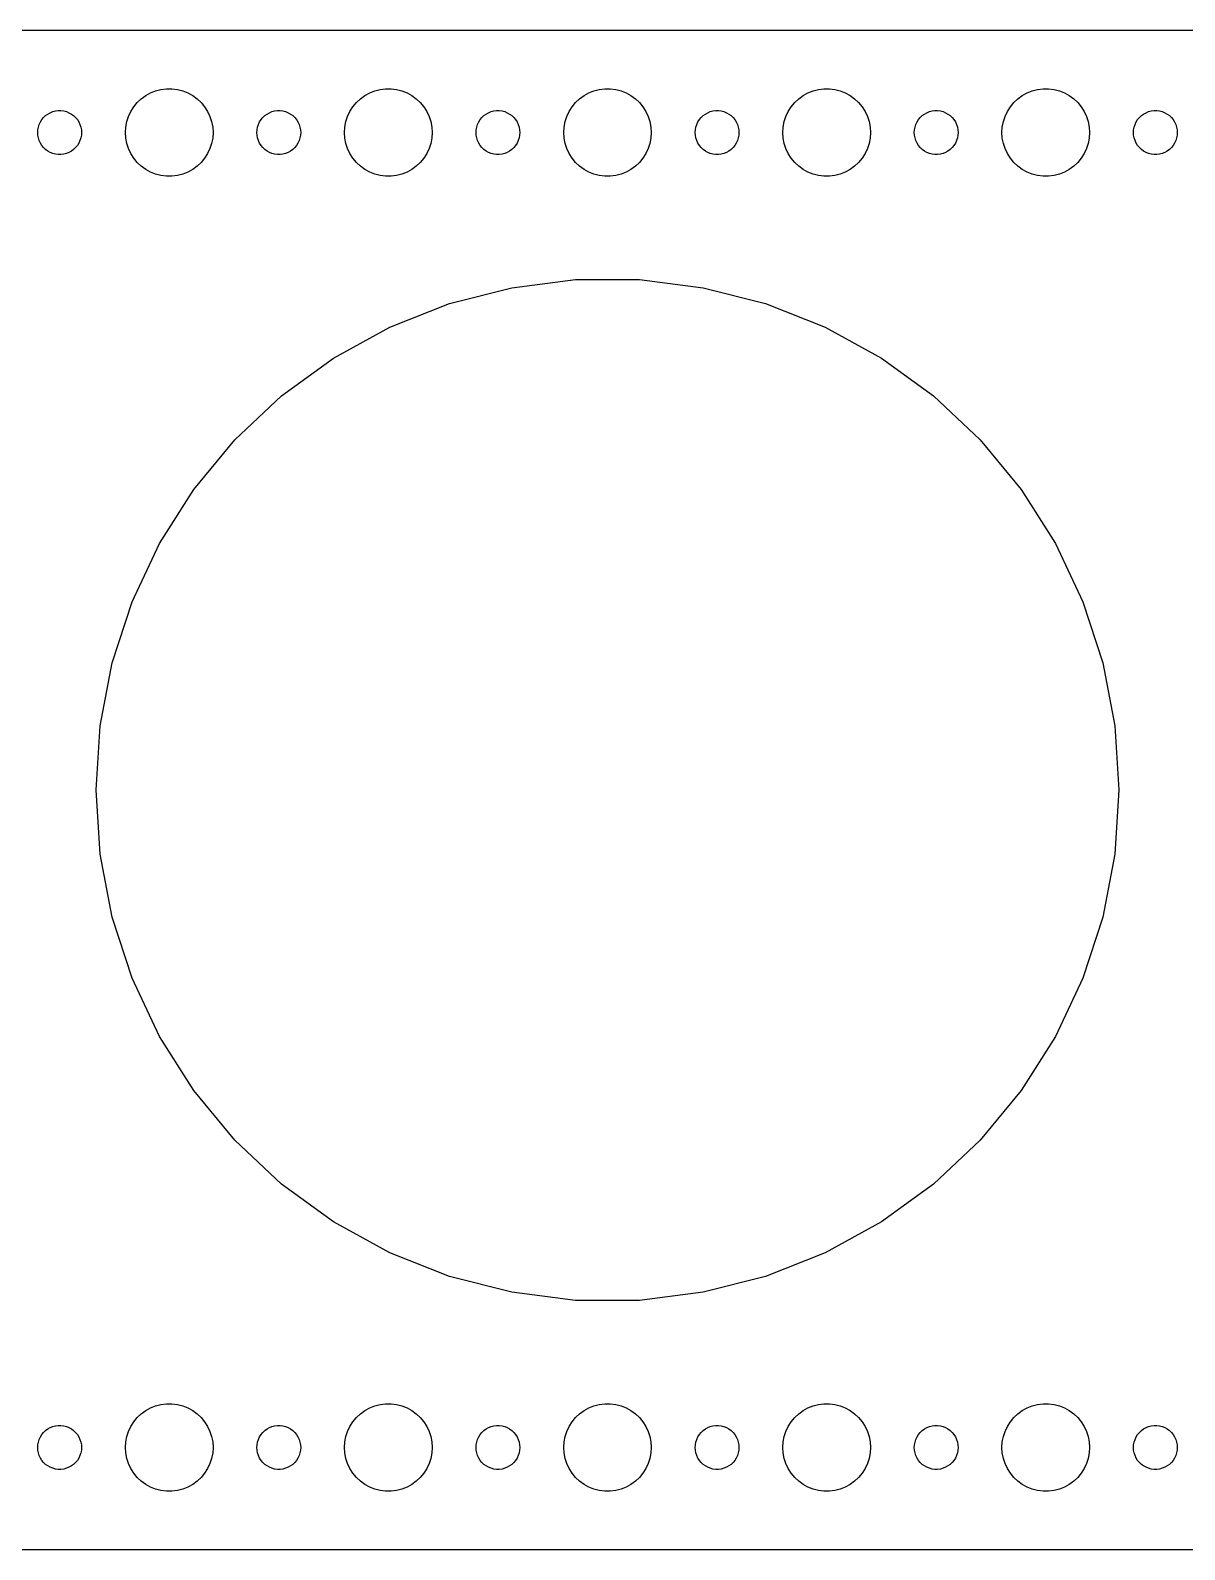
# Model space of a CAD drawing. Header units: metres. Extents: x -164 to 164, y 62 to 166.
# Drawn here: x -2 to 77, y 62 to 166 of the extents above; entities that cross this region are included whole.
import ezdxf

# ---------------------------------------------------------------- set-up
doc = ezdxf.new("R2010")
doc.units = ezdxf.units.M

msp = doc.modelspace()

# ---------------------------------------------------------------- linework, layer by layer
for p, q in [((159.814, 165.99), (-159.814, 165.99)), ((5.31308, 161.054), (5.58772, 161.312)), ((5.58772, 161.312), (5.89252, 161.533)), ((5.89252, 161.533), (6.22266, 161.714)), ((6.22266, 161.714), (6.57294, 161.853)), ((6.57294, 161.853), (6.93785, 161.947)), ((6.93785, 161.947), (7.31161, 161.994)), ((7.31161, 161.994), (7.68837, 161.994)), ((7.68837, 161.994), (8.06213, 161.947)), ((8.06213, 161.947), (8.42705, 161.853)), ((8.42705, 161.853), (8.77733, 161.714)), ((8.77733, 161.714), (9.10747, 161.533)), ((9.10747, 161.533), (9.41226, 161.312)), ((9.41226, 161.312), (9.6869, 161.054)), ((20.3131, 161.054), (20.5877, 161.312)), ((20.5877, 161.312), (20.8925, 161.533)), ((20.8925, 161.533), (21.2227, 161.714)), ((21.2227, 161.714), (21.5729, 161.853)), ((21.5729, 161.853), (21.9379, 161.947)), ((21.9379, 161.947), (22.3116, 161.994)), ((22.3116, 161.994), (22.6884, 161.994)), ((22.6884, 161.994), (23.0621, 161.947)), ((23.0621, 161.947), (23.427, 161.853)), ((23.427, 161.853), (23.7773, 161.714)), ((23.7773, 161.714), (24.1075, 161.533)), ((24.1075, 161.533), (24.4123, 161.312)), ((24.4123, 161.312), (24.6869, 161.054)), ((35.3131, 161.054), (35.5877, 161.312)), ((35.5877, 161.312), (35.8925, 161.533)), ((35.8925, 161.533), (36.2227, 161.714)), ((36.2227, 161.714), (36.5729, 161.853)), ((36.5729, 161.853), (36.9379, 161.947)), ((36.9379, 161.947), (37.3116, 161.994)), ((37.3116, 161.994), (37.6884, 161.994)), ((37.6884, 161.994), (38.0621, 161.947)), ((38.0621, 161.947), (38.427, 161.853)), ((38.427, 161.853), (38.7773, 161.714)), ((38.7773, 161.714), (39.1075, 161.533)), ((39.1075, 161.533), (39.4123, 161.312)), ((39.4123, 161.312), (39.6869, 161.054)), ((50.3131, 161.054), (50.5877, 161.312)), ((50.5877, 161.312), (50.8925, 161.533)), ((50.8925, 161.533), (51.2227, 161.714)), ((51.2227, 161.714), (51.5729, 161.853)), ((51.5729, 161.853), (51.9379, 161.947)), ((51.9379, 161.947), (52.3116, 161.994)), ((52.3116, 161.994), (52.6884, 161.994)), ((52.6884, 161.994), (53.0621, 161.947)), ((53.0621, 161.947), (53.427, 161.853)), ((53.427, 161.853), (53.7773, 161.714)), ((53.7773, 161.714), (54.1075, 161.533)), ((54.1075, 161.533), (54.4123, 161.312)), ((54.4123, 161.312), (54.6869, 161.054)), ((65.3131, 161.054), (65.5877, 161.312)), ((65.5877, 161.312), (65.8925, 161.533)), ((65.8925, 161.533), (66.2227, 161.714)), ((66.2227, 161.714), (66.573, 161.853)), ((66.573, 161.853), (66.9379, 161.947)), ((66.9379, 161.947), (67.3116, 161.994)), ((67.3116, 161.994), (67.6884, 161.994)), ((67.6884, 161.994), (68.0621, 161.947)), ((68.0621, 161.947), (68.427, 161.853)), ((68.427, 161.853), (68.7773, 161.714)), ((68.7773, 161.714), (69.1075, 161.533)), ((69.1075, 161.533), (69.4123, 161.312)), ((69.4123, 161.312), (69.6869, 161.054)), ((-1.09344, 160.027), (-0.95613, 160.156)), ((-0.95613, 160.156), (-0.80373, 160.266)), ((-0.80373, 160.266), (-0.63866, 160.357)), ((-0.63866, 160.357), (-0.46352, 160.427)), ((-0.46352, 160.427), (-0.28107, 160.473)), ((-0.28107, 160.473), (-0.09418, 160.497)), ((-0.09418, 160.497), (0.09418, 160.497)), ((0.09418, 160.497), (0.28107, 160.473)), ((0.28107, 160.473), (0.46352, 160.427)), ((0.46352, 160.427), (0.63866, 160.357)), ((0.63866, 160.357), (0.80373, 160.266)), ((0.80373, 160.266), (0.95613, 160.156)), ((0.95613, 160.156), (1.09344, 160.027)), ((4.71066, 160.104), (4.87108, 160.445)), ((4.87108, 160.445), (5.07294, 160.763)), ((5.07294, 160.763), (5.31308, 161.054)), ((9.6869, 161.054), (9.92705, 160.763)), ((9.92705, 160.763), (10.1289, 160.445)), ((10.1289, 160.445), (10.2893, 160.104)), ((13.9065, 160.027), (14.0439, 160.156)), ((14.0439, 160.156), (14.1963, 160.266)), ((14.1963, 160.266), (14.3613, 160.357)), ((14.3613, 160.357), (14.5365, 160.427)), ((14.5365, 160.427), (14.7189, 160.473)), ((14.7189, 160.473), (14.9058, 160.497)), ((14.9058, 160.497), (15.0942, 160.497)), ((15.0942, 160.497), (15.2811, 160.473)), ((15.2811, 160.473), (15.4635, 160.427)), ((15.4635, 160.427), (15.6387, 160.357)), ((15.6387, 160.357), (15.8037, 160.266)), ((15.8037, 160.266), (15.9561, 160.156)), ((15.9561, 160.156), (16.0934, 160.027)), ((19.7107, 160.104), (19.8711, 160.445)), ((19.8711, 160.445), (20.0729, 160.763)), ((20.0729, 160.763), (20.3131, 161.054)), ((24.6869, 161.054), (24.927, 160.763)), ((24.927, 160.763), (25.1289, 160.445)), ((25.1289, 160.445), (25.2893, 160.104)), ((28.9065, 160.027), (29.0439, 160.156)), ((29.0439, 160.156), (29.1963, 160.266)), ((29.1963, 160.266), (29.3613, 160.357)), ((29.3613, 160.357), (29.5365, 160.427)), ((29.5365, 160.427), (29.7189, 160.473)), ((29.7189, 160.473), (29.9058, 160.497)), ((29.9058, 160.497), (30.0942, 160.497)), ((30.0942, 160.497), (30.2811, 160.473)), ((30.2811, 160.473), (30.4635, 160.427)), ((30.4635, 160.427), (30.6387, 160.357)), ((30.6387, 160.357), (30.8037, 160.266)), ((30.8037, 160.266), (30.9561, 160.156)), ((30.9561, 160.156), (31.0934, 160.027)), ((34.7107, 160.104), (34.8711, 160.445)), ((34.8711, 160.445), (35.0729, 160.763)), ((35.0729, 160.763), (35.3131, 161.054)), ((39.6869, 161.054), (39.927, 160.763)), ((39.927, 160.763), (40.1289, 160.445)), ((40.1289, 160.445), (40.2893, 160.104)), ((43.9065, 160.027), (44.0439, 160.156)), ((44.0439, 160.156), (44.1963, 160.266)), ((44.1963, 160.266), (44.3613, 160.357)), ((44.3613, 160.357), (44.5365, 160.427)), ((44.5365, 160.427), (44.7189, 160.473)), ((44.7189, 160.473), (44.9058, 160.497)), ((44.9058, 160.497), (45.0942, 160.497)), ((45.0942, 160.497), (45.2811, 160.473)), ((45.2811, 160.473), (45.4635, 160.427)), ((45.4635, 160.427), (45.6387, 160.357)), ((45.6387, 160.357), (45.8037, 160.266)), ((45.8037, 160.266), (45.9561, 160.156)), ((45.9561, 160.156), (46.0934, 160.027)), ((49.7107, 160.104), (49.8711, 160.445)), ((49.8711, 160.445), (50.0729, 160.763)), ((50.0729, 160.763), (50.3131, 161.054)), ((54.6869, 161.054), (54.927, 160.763)), ((54.927, 160.763), (55.1289, 160.445)), ((55.1289, 160.445), (55.2893, 160.104)), ((58.9065, 160.027), (59.0439, 160.156)), ((59.0439, 160.156), (59.1963, 160.266)), ((59.1963, 160.266), (59.3613, 160.357)), ((59.3613, 160.357), (59.5365, 160.427)), ((59.5365, 160.427), (59.7189, 160.473)), ((59.7189, 160.473), (59.9058, 160.497)), ((59.9058, 160.497), (60.0942, 160.497)), ((60.0942, 160.497), (60.2811, 160.473)), ((60.2811, 160.473), (60.4635, 160.427)), ((60.4635, 160.427), (60.6387, 160.357)), ((60.6387, 160.357), (60.8037, 160.266)), ((60.8037, 160.266), (60.9561, 160.156)), ((60.9561, 160.156), (61.0934, 160.027)), ((64.7107, 160.104), (64.8711, 160.445)), ((64.8711, 160.445), (65.073, 160.763)), ((65.073, 160.763), (65.3131, 161.054)), ((69.6869, 161.054), (69.927, 160.763)), ((69.927, 160.763), (70.1289, 160.445)), ((70.1289, 160.445), (70.2893, 160.104)), ((73.9065, 160.027), (74.0439, 160.156)), ((74.0439, 160.156), (74.1963, 160.266)), ((74.1963, 160.266), (74.3613, 160.357)), ((74.3613, 160.357), (74.5365, 160.427)), ((74.5365, 160.427), (74.7189, 160.473)), ((74.7189, 160.473), (74.9058, 160.497)), ((74.9058, 160.497), (75.0942, 160.497)), ((75.0942, 160.497), (75.2811, 160.473)), ((75.2811, 160.473), (75.4635, 160.427)), ((75.4635, 160.427), (75.6387, 160.357)), ((75.6387, 160.357), (75.8037, 160.266)), ((75.8037, 160.266), (75.9561, 160.156)), ((75.9561, 160.156), (76.0934, 160.027)), ((-1.5, 159), (-1.48816, 159.188)), ((-1.48816, 159.188), (-1.45287, 159.373)), ((-1.45287, 159.373), (-1.39465, 159.552)), ((-1.39465, 159.552), (-1.31445, 159.723)), ((-1.31445, 159.723), (-1.21352, 159.882)), ((-1.21352, 159.882), (-1.09344, 160.027)), ((1.09344, 160.027), (1.21352, 159.882)), ((1.21352, 159.882), (1.31445, 159.723)), ((1.31445, 159.723), (1.39465, 159.552)), ((1.39465, 159.552), (1.45287, 159.373)), ((1.45287, 159.373), (1.48816, 159.188)), ((1.48816, 159.188), (1.5, 159)), ((4.5, 159), (4.52365, 159.376)), ((4.52365, 159.376), (4.59424, 159.746)), ((4.59424, 159.746), (4.71066, 160.104)), ((10.2893, 160.104), (10.4057, 159.746)), ((10.4057, 159.746), (10.4763, 159.376)), ((10.4763, 159.376), (10.5, 159)), ((13.5, 159), (13.5118, 159.188)), ((13.5118, 159.188), (13.5471, 159.373)), ((13.5471, 159.373), (13.6053, 159.552)), ((13.6053, 159.552), (13.6855, 159.723)), ((13.6855, 159.723), (13.7865, 159.882)), ((13.7865, 159.882), (13.9065, 160.027)), ((16.0934, 160.027), (16.2135, 159.882)), ((16.2135, 159.882), (16.3145, 159.723)), ((16.3145, 159.723), (16.3947, 159.552)), ((16.3947, 159.552), (16.4529, 159.373)), ((16.4529, 159.373), (16.4882, 159.188)), ((16.4882, 159.188), (16.5, 159)), ((19.5, 159), (19.5237, 159.376)), ((19.5237, 159.376), (19.5942, 159.746)), ((19.5942, 159.746), (19.7107, 160.104)), ((25.2893, 160.104), (25.4057, 159.746)), ((25.4057, 159.746), (25.4763, 159.376)), ((25.4763, 159.376), (25.5, 159)), ((28.5, 159), (28.5118, 159.188)), ((28.5118, 159.188), (28.5471, 159.373)), ((28.5471, 159.373), (28.6053, 159.552)), ((28.6053, 159.552), (28.6855, 159.723)), ((28.6855, 159.723), (28.7865, 159.882)), ((28.7865, 159.882), (28.9065, 160.027)), ((31.0934, 160.027), (31.2135, 159.882)), ((31.2135, 159.882), (31.3145, 159.723)), ((31.3145, 159.723), (31.3947, 159.552)), ((31.3947, 159.552), (31.4529, 159.373)), ((31.4529, 159.373), (31.4882, 159.188)), ((31.4882, 159.188), (31.5, 159)), ((34.5, 159), (34.5237, 159.376)), ((34.5237, 159.376), (34.5942, 159.746)), ((34.5942, 159.746), (34.7107, 160.104)), ((40.2893, 160.104), (40.4057, 159.746)), ((40.4057, 159.746), (40.4763, 159.376)), ((40.4763, 159.376), (40.5, 159)), ((43.5, 159), (43.5118, 159.188)), ((43.5118, 159.188), (43.5471, 159.373)), ((43.5471, 159.373), (43.6053, 159.552)), ((43.6053, 159.552), (43.6855, 159.723)), ((43.6855, 159.723), (43.7865, 159.882)), ((43.7865, 159.882), (43.9065, 160.027)), ((46.0934, 160.027), (46.2135, 159.882)), ((46.2135, 159.882), (46.3145, 159.723)), ((46.3145, 159.723), (46.3947, 159.552)), ((46.3947, 159.552), (46.4529, 159.373)), ((46.4529, 159.373), (46.4882, 159.188)), ((46.4882, 159.188), (46.5, 159)), ((49.5, 159), (49.5237, 159.376)), ((49.5237, 159.376), (49.5942, 159.746)), ((49.5942, 159.746), (49.7107, 160.104)), ((55.2893, 160.104), (55.4057, 159.746)), ((55.4057, 159.746), (55.4763, 159.376)), ((55.4763, 159.376), (55.5, 159)), ((58.5, 159), (58.5118, 159.188)), ((58.5118, 159.188), (58.5471, 159.373)), ((58.5471, 159.373), (58.6053, 159.552)), ((58.6053, 159.552), (58.6855, 159.723)), ((58.6855, 159.723), (58.7865, 159.882)), ((58.7865, 159.882), (58.9065, 160.027)), ((61.0934, 160.027), (61.2135, 159.882)), ((61.2135, 159.882), (61.3145, 159.723)), ((61.3145, 159.723), (61.3947, 159.552)), ((61.3947, 159.552), (61.4529, 159.373)), ((61.4529, 159.373), (61.4882, 159.188)), ((61.4882, 159.188), (61.5, 159)), ((64.5, 159), (64.5237, 159.376)), ((64.5237, 159.376), (64.5943, 159.746)), ((64.5943, 159.746), (64.7107, 160.104)), ((70.2893, 160.104), (70.4057, 159.746)), ((70.4057, 159.746), (70.4763, 159.376)), ((70.4763, 159.376), (70.5, 159)), ((73.5, 159), (73.5118, 159.188)), ((73.5118, 159.188), (73.5471, 159.373)), ((73.5471, 159.373), (73.6053, 159.552)), ((73.6053, 159.552), (73.6855, 159.723)), ((73.6855, 159.723), (73.7865, 159.882)), ((73.7865, 159.882), (73.9065, 160.027)), ((76.0934, 160.027), (76.2135, 159.882)), ((76.2135, 159.882), (76.3145, 159.723)), ((76.3145, 159.723), (76.3947, 159.552)), ((76.3947, 159.552), (76.4529, 159.373)), ((76.4529, 159.373), (76.4882, 159.188)), ((76.4882, 159.188), (76.5, 159)), ((-1.48816, 158.812), (-1.5, 159)), ((-1.45287, 158.627), (-1.48816, 158.812)), ((-1.39465, 158.448), (-1.45287, 158.627)), ((-1.31445, 158.277), (-1.39465, 158.448)), ((-1.21352, 158.118), (-1.31445, 158.277)), ((-1.09344, 157.973), (-1.21352, 158.118)), ((1.21352, 158.118), (1.09344, 157.973)), ((1.31445, 158.277), (1.21352, 158.118)), ((1.39465, 158.448), (1.31445, 158.277)), ((1.45287, 158.627), (1.39465, 158.448)), ((1.48816, 158.812), (1.45287, 158.627)), ((1.5, 159), (1.48816, 158.812)), ((4.52365, 158.624), (4.5, 159)), ((4.59424, 158.254), (4.52365, 158.624)), ((4.71066, 157.896), (4.59424, 158.254)), ((10.4057, 158.254), (10.2893, 157.896)), ((10.4763, 158.624), (10.4057, 158.254)), ((10.5, 159), (10.4763, 158.624)), ((13.5118, 158.812), (13.5, 159)), ((13.5471, 158.627), (13.5118, 158.812)), ((13.6053, 158.448), (13.5471, 158.627)), ((13.6855, 158.277), (13.6053, 158.448)), ((13.7865, 158.118), (13.6855, 158.277)), ((13.9065, 157.973), (13.7865, 158.118)), ((16.2135, 158.118), (16.0934, 157.973)), ((16.3145, 158.277), (16.2135, 158.118)), ((16.3947, 158.448), (16.3145, 158.277)), ((16.4529, 158.627), (16.3947, 158.448)), ((16.4882, 158.812), (16.4529, 158.627)), ((16.5, 159), (16.4882, 158.812)), ((19.5237, 158.624), (19.5, 159)), ((19.5942, 158.254), (19.5237, 158.624)), ((19.7107, 157.896), (19.5942, 158.254)), ((25.4057, 158.254), (25.2893, 157.896)), ((25.4763, 158.624), (25.4057, 158.254)), ((25.5, 159), (25.4763, 158.624)), ((28.5118, 158.812), (28.5, 159)), ((28.5471, 158.627), (28.5118, 158.812)), ((28.6053, 158.448), (28.5471, 158.627)), ((28.6855, 158.277), (28.6053, 158.448)), ((28.7865, 158.118), (28.6855, 158.277)), ((28.9065, 157.973), (28.7865, 158.118)), ((31.2135, 158.118), (31.0934, 157.973)), ((31.3145, 158.277), (31.2135, 158.118)), ((31.3947, 158.448), (31.3145, 158.277)), ((31.4529, 158.627), (31.3947, 158.448)), ((31.4882, 158.812), (31.4529, 158.627)), ((31.5, 159), (31.4882, 158.812)), ((34.5237, 158.624), (34.5, 159)), ((34.5942, 158.254), (34.5237, 158.624)), ((34.7107, 157.896), (34.5942, 158.254)), ((40.4057, 158.254), (40.2893, 157.896)), ((40.4763, 158.624), (40.4057, 158.254)), ((40.5, 159), (40.4763, 158.624)), ((43.5118, 158.812), (43.5, 159)), ((43.5471, 158.627), (43.5118, 158.812)), ((43.6053, 158.448), (43.5471, 158.627)), ((43.6855, 158.277), (43.6053, 158.448)), ((43.7865, 158.118), (43.6855, 158.277)), ((43.9065, 157.973), (43.7865, 158.118)), ((46.2135, 158.118), (46.0934, 157.973)), ((46.3145, 158.277), (46.2135, 158.118)), ((46.3947, 158.448), (46.3145, 158.277)), ((46.4529, 158.627), (46.3947, 158.448)), ((46.4882, 158.812), (46.4529, 158.627)), ((46.5, 159), (46.4882, 158.812)), ((49.5237, 158.624), (49.5, 159)), ((49.5942, 158.254), (49.5237, 158.624)), ((49.7107, 157.896), (49.5942, 158.254)), ((55.4057, 158.254), (55.2893, 157.896)), ((55.4763, 158.624), (55.4057, 158.254)), ((55.5, 159), (55.4763, 158.624)), ((58.5118, 158.812), (58.5, 159)), ((58.5471, 158.627), (58.5118, 158.812)), ((58.6053, 158.448), (58.5471, 158.627)), ((58.6855, 158.277), (58.6053, 158.448)), ((58.7865, 158.118), (58.6855, 158.277)), ((58.9065, 157.973), (58.7865, 158.118)), ((61.2135, 158.118), (61.0934, 157.973)), ((61.3145, 158.277), (61.2135, 158.118)), ((61.3947, 158.448), (61.3145, 158.277)), ((61.4529, 158.627), (61.3947, 158.448)), ((61.4882, 158.812), (61.4529, 158.627)), ((61.5, 159), (61.4882, 158.812)), ((64.5237, 158.624), (64.5, 159)), ((64.5943, 158.254), (64.5237, 158.624)), ((64.7107, 157.896), (64.5943, 158.254)), ((70.4057, 158.254), (70.2893, 157.896)), ((70.4763, 158.624), (70.4057, 158.254)), ((70.5, 159), (70.4763, 158.624)), ((73.5118, 158.812), (73.5, 159)), ((73.5471, 158.627), (73.5118, 158.812)), ((73.6053, 158.448), (73.5471, 158.627)), ((73.6855, 158.277), (73.6053, 158.448)), ((73.7865, 158.118), (73.6855, 158.277)), ((73.9065, 157.973), (73.7865, 158.118)), ((76.2135, 158.118), (76.0934, 157.973)), ((76.3145, 158.277), (76.2135, 158.118)), ((76.3947, 158.448), (76.3145, 158.277)), ((76.4529, 158.627), (76.3947, 158.448)), ((76.4882, 158.812), (76.4529, 158.627)), ((76.5, 159), (76.4882, 158.812)), ((-0.95613, 157.844), (-1.09344, 157.973)), ((-0.80373, 157.734), (-0.95613, 157.844)), ((-0.63866, 157.643), (-0.80373, 157.734)), ((-0.46352, 157.573), (-0.63866, 157.643)), ((-0.28107, 157.527), (-0.46352, 157.573)), ((-0.09418, 157.503), (-0.28107, 157.527)), ((0.09418, 157.503), (-0.09418, 157.503)), ((0.28107, 157.527), (0.09418, 157.503)), ((0.46352, 157.573), (0.28107, 157.527)), ((0.63866, 157.643), (0.46352, 157.573)), ((0.80373, 157.734), (0.63866, 157.643)), ((0.95613, 157.844), (0.80373, 157.734)), ((1.09344, 157.973), (0.95613, 157.844)), ((4.87108, 157.555), (4.71066, 157.896)), ((5.07294, 157.237), (4.87108, 157.555)), ((5.31308, 156.946), (5.07294, 157.237)), ((9.92705, 157.237), (9.6869, 156.946)), ((10.1289, 157.555), (9.92705, 157.237)), ((10.2893, 157.896), (10.1289, 157.555)), ((14.0439, 157.844), (13.9065, 157.973)), ((14.1963, 157.734), (14.0439, 157.844)), ((14.3613, 157.643), (14.1963, 157.734)), ((14.5365, 157.573), (14.3613, 157.643)), ((14.7189, 157.527), (14.5365, 157.573)), ((14.9058, 157.503), (14.7189, 157.527)), ((15.0942, 157.503), (14.9058, 157.503)), ((15.2811, 157.527), (15.0942, 157.503)), ((15.4635, 157.573), (15.2811, 157.527)), ((15.6387, 157.643), (15.4635, 157.573)), ((15.8037, 157.734), (15.6387, 157.643)), ((15.9561, 157.844), (15.8037, 157.734)), ((16.0934, 157.973), (15.9561, 157.844)), ((19.8711, 157.555), (19.7107, 157.896)), ((20.0729, 157.237), (19.8711, 157.555)), ((20.3131, 156.946), (20.0729, 157.237)), ((24.927, 157.237), (24.6869, 156.946)), ((25.1289, 157.555), (24.927, 157.237)), ((25.2893, 157.896), (25.1289, 157.555)), ((29.0439, 157.844), (28.9065, 157.973)), ((29.1963, 157.734), (29.0439, 157.844)), ((29.3613, 157.643), (29.1963, 157.734)), ((29.5365, 157.573), (29.3613, 157.643)), ((29.7189, 157.527), (29.5365, 157.573)), ((29.9058, 157.503), (29.7189, 157.527)), ((30.0942, 157.503), (29.9058, 157.503)), ((30.2811, 157.527), (30.0942, 157.503)), ((30.4635, 157.573), (30.2811, 157.527)), ((30.6387, 157.643), (30.4635, 157.573)), ((30.8037, 157.734), (30.6387, 157.643)), ((30.9561, 157.844), (30.8037, 157.734)), ((31.0934, 157.973), (30.9561, 157.844)), ((34.8711, 157.555), (34.7107, 157.896)), ((35.0729, 157.237), (34.8711, 157.555)), ((35.3131, 156.946), (35.0729, 157.237)), ((39.927, 157.237), (39.6869, 156.946)), ((40.1289, 157.555), (39.927, 157.237)), ((40.2893, 157.896), (40.1289, 157.555)), ((44.0439, 157.844), (43.9065, 157.973)), ((44.1963, 157.734), (44.0439, 157.844)), ((44.3613, 157.643), (44.1963, 157.734)), ((44.5365, 157.573), (44.3613, 157.643)), ((44.7189, 157.527), (44.5365, 157.573)), ((44.9058, 157.503), (44.7189, 157.527)), ((45.0942, 157.503), (44.9058, 157.503)), ((45.2811, 157.527), (45.0942, 157.503)), ((45.4635, 157.573), (45.2811, 157.527)), ((45.6387, 157.643), (45.4635, 157.573)), ((45.8037, 157.734), (45.6387, 157.643)), ((45.9561, 157.844), (45.8037, 157.734)), ((46.0934, 157.973), (45.9561, 157.844)), ((49.8711, 157.555), (49.7107, 157.896)), ((50.0729, 157.237), (49.8711, 157.555)), ((50.3131, 156.946), (50.0729, 157.237)), ((54.927, 157.237), (54.6869, 156.946)), ((55.1289, 157.555), (54.927, 157.237)), ((55.2893, 157.896), (55.1289, 157.555)), ((59.0439, 157.844), (58.9065, 157.973)), ((59.1963, 157.734), (59.0439, 157.844)), ((59.3613, 157.643), (59.1963, 157.734)), ((59.5365, 157.573), (59.3613, 157.643)), ((59.7189, 157.527), (59.5365, 157.573)), ((59.9058, 157.503), (59.7189, 157.527)), ((60.0942, 157.503), (59.9058, 157.503)), ((60.2811, 157.527), (60.0942, 157.503)), ((60.4635, 157.573), (60.2811, 157.527)), ((60.6387, 157.643), (60.4635, 157.573)), ((60.8037, 157.734), (60.6387, 157.643)), ((60.9561, 157.844), (60.8037, 157.734)), ((61.0934, 157.973), (60.9561, 157.844)), ((64.8711, 157.555), (64.7107, 157.896)), ((65.073, 157.237), (64.8711, 157.555)), ((65.3131, 156.946), (65.073, 157.237)), ((69.927, 157.237), (69.6869, 156.946)), ((70.1289, 157.555), (69.927, 157.237)), ((70.2893, 157.896), (70.1289, 157.555)), ((74.0439, 157.844), (73.9065, 157.973)), ((74.1963, 157.734), (74.0439, 157.844)), ((74.3613, 157.643), (74.1963, 157.734)), ((74.5365, 157.573), (74.3613, 157.643)), ((74.7189, 157.527), (74.5365, 157.573)), ((74.9058, 157.503), (74.7189, 157.527)), ((75.0942, 157.503), (74.9058, 157.503)), ((75.2811, 157.527), (75.0942, 157.503)), ((75.4635, 157.573), (75.2811, 157.527)), ((75.6387, 157.643), (75.4635, 157.573)), ((75.8037, 157.734), (75.6387, 157.643)), ((75.9561, 157.844), (75.8037, 157.734)), ((76.0934, 157.973), (75.9561, 157.844)), ((5.58772, 156.688), (5.31308, 156.946)), ((5.89252, 156.467), (5.58772, 156.688)), ((6.22266, 156.286), (5.89252, 156.467)), ((6.57294, 156.147), (6.22266, 156.286)), ((6.93785, 156.053), (6.57294, 156.147)), ((7.31161, 156.006), (6.93785, 156.053)), ((7.68837, 156.006), (7.31161, 156.006)), ((8.06213, 156.053), (7.68837, 156.006)), ((8.42705, 156.147), (8.06213, 156.053)), ((8.77733, 156.286), (8.42705, 156.147)), ((9.10747, 156.467), (8.77733, 156.286)), ((9.41226, 156.688), (9.10747, 156.467)), ((9.6869, 156.946), (9.41226, 156.688)), ((20.5877, 156.688), (20.3131, 156.946)), ((20.8925, 156.467), (20.5877, 156.688)), ((21.2227, 156.286), (20.8925, 156.467)), ((21.5729, 156.147), (21.2227, 156.286)), ((21.9379, 156.053), (21.5729, 156.147)), ((22.3116, 156.006), (21.9379, 156.053)), ((22.6884, 156.006), (22.3116, 156.006)), ((23.0621, 156.053), (22.6884, 156.006)), ((23.427, 156.147), (23.0621, 156.053)), ((23.7773, 156.286), (23.427, 156.147)), ((24.1075, 156.467), (23.7773, 156.286)), ((24.4123, 156.688), (24.1075, 156.467)), ((24.6869, 156.946), (24.4123, 156.688)), ((35.5877, 156.688), (35.3131, 156.946)), ((35.8925, 156.467), (35.5877, 156.688)), ((36.2227, 156.286), (35.8925, 156.467)), ((36.5729, 156.147), (36.2227, 156.286)), ((36.9379, 156.053), (36.5729, 156.147)), ((37.3116, 156.006), (36.9379, 156.053)), ((37.6884, 156.006), (37.3116, 156.006)), ((38.0621, 156.053), (37.6884, 156.006)), ((38.427, 156.147), (38.0621, 156.053)), ((38.7773, 156.286), (38.427, 156.147)), ((39.1075, 156.467), (38.7773, 156.286)), ((39.4123, 156.688), (39.1075, 156.467)), ((39.6869, 156.946), (39.4123, 156.688)), ((50.5877, 156.688), (50.3131, 156.946)), ((50.8925, 156.467), (50.5877, 156.688)), ((51.2227, 156.286), (50.8925, 156.467)), ((51.5729, 156.147), (51.2227, 156.286)), ((51.9379, 156.053), (51.5729, 156.147)), ((52.3116, 156.006), (51.9379, 156.053)), ((52.6884, 156.006), (52.3116, 156.006)), ((53.0621, 156.053), (52.6884, 156.006)), ((53.427, 156.147), (53.0621, 156.053)), ((53.7773, 156.286), (53.427, 156.147)), ((54.1075, 156.467), (53.7773, 156.286)), ((54.4123, 156.688), (54.1075, 156.467)), ((54.6869, 156.946), (54.4123, 156.688)), ((65.5877, 156.688), (65.3131, 156.946)), ((65.8925, 156.467), (65.5877, 156.688)), ((66.2227, 156.286), (65.8925, 156.467)), ((66.573, 156.147), (66.2227, 156.286)), ((66.9379, 156.053), (66.573, 156.147)), ((67.3116, 156.006), (66.9379, 156.053)), ((67.6884, 156.006), (67.3116, 156.006)), ((68.0621, 156.053), (67.6884, 156.006)), ((68.427, 156.147), (68.0621, 156.053)), ((68.7773, 156.286), (68.427, 156.147)), ((69.1075, 156.467), (68.7773, 156.286)), ((69.4123, 156.688), (69.1075, 156.467)), ((69.6869, 156.946), (69.4123, 156.688)), ((30.9417, 148.38), (35.3023, 148.931)), ((35.3023, 148.931), (39.6977, 148.931)), ((39.6977, 148.931), (44.0583, 148.38)), ((26.6844, 147.287), (30.9417, 148.38)), ((44.0583, 148.38), (48.3156, 147.287)), ((22.5977, 145.669), (26.6844, 147.287)), ((48.3156, 147.287), (52.4023, 145.669)), ((18.746, 143.551), (22.5977, 145.669)), ((52.4023, 145.669), (56.2539, 143.551)), ((15.1902, 140.968), (18.746, 143.551)), ((56.2539, 143.551), (59.8098, 140.968)), ((11.9861, 137.959), (15.1902, 140.968)), ((59.8098, 140.968), (63.0139, 137.959)), ((9.1844, 134.572), (11.9861, 137.959)), ((63.0139, 137.959), (65.8156, 134.572)), ((6.82925, 130.861), (9.1844, 134.572)), ((65.8156, 134.572), (68.1707, 130.861)), ((4.95781, 126.884), (6.82925, 130.861)), ((68.1707, 130.861), (70.0422, 126.884)), ((3.59958, 122.704), (4.95781, 126.884)), ((70.0422, 126.884), (71.4004, 122.704)), ((2.77597, 118.387), (3.59958, 122.704)), ((71.4004, 122.704), (72.224, 118.387)), ((2.5, 114), (2.77597, 118.387)), ((72.224, 118.387), (72.5, 114)), ((2.77597, 109.613), (2.5, 114)), ((72.5, 114), (72.224, 109.613)), ((3.59958, 105.296), (2.77597, 109.613)), ((72.224, 109.613), (71.4004, 105.296)), ((4.95781, 101.116), (3.59958, 105.296)), ((71.4004, 105.296), (70.0422, 101.116)), ((6.82925, 97.1386), (4.95781, 101.116)), ((70.0422, 101.116), (68.1707, 97.1386)), ((9.1844, 93.4275), (6.82925, 97.1386)), ((68.1707, 97.1386), (65.8156, 93.4275)), ((11.9861, 90.0409), (9.1844, 93.4275)), ((65.8156, 93.4275), (63.0139, 90.0409)), ((15.1902, 87.032), (11.9861, 90.0409)), ((63.0139, 90.0409), (59.8098, 87.032)), ((18.746, 84.4485), (15.1902, 87.032)), ((59.8098, 87.032), (56.2539, 84.4485)), ((22.5977, 82.3311), (18.746, 84.4485)), ((56.2539, 84.4485), (52.4023, 82.3311)), ((26.6844, 80.713), (22.5977, 82.3311)), ((52.4023, 82.3311), (48.3156, 80.713)), ((30.9417, 79.6199), (26.6844, 80.713)), ((48.3156, 80.713), (44.0583, 79.6199)), ((35.3023, 79.0691), (30.9417, 79.6199)), ((39.6977, 79.0691), (35.3023, 79.0691)), ((44.0583, 79.6199), (39.6977, 79.0691)), ((6.22266, 71.7145), (6.57294, 71.8532)), ((6.57294, 71.8532), (6.93785, 71.9469)), ((6.93785, 71.9469), (7.31161, 71.9941)), ((7.31161, 71.9941), (7.68837, 71.9941)), ((7.68837, 71.9941), (8.06213, 71.9469)), ((8.06213, 71.9469), (8.42705, 71.8532)), ((8.42705, 71.8532), (8.77733, 71.7145)), ((21.2227, 71.7145), (21.5729, 71.8532)), ((21.5729, 71.8532), (21.9379, 71.9469)), ((21.9379, 71.9469), (22.3116, 71.9941)), ((22.3116, 71.9941), (22.6884, 71.9941)), ((22.6884, 71.9941), (23.0621, 71.9469)), ((23.0621, 71.9469), (23.427, 71.8532)), ((23.427, 71.8532), (23.7773, 71.7145)), ((36.2227, 71.7145), (36.5729, 71.8532)), ((36.5729, 71.8532), (36.9379, 71.9469)), ((36.9379, 71.9469), (37.3116, 71.9941)), ((37.3116, 71.9941), (37.6884, 71.9941)), ((37.6884, 71.9941), (38.0621, 71.9469)), ((38.0621, 71.9469), (38.427, 71.8532)), ((38.427, 71.8532), (38.7773, 71.7145)), ((51.2227, 71.7145), (51.5729, 71.8532)), ((51.5729, 71.8532), (51.9379, 71.9469)), ((51.9379, 71.9469), (52.3116, 71.9941)), ((52.3116, 71.9941), (52.6884, 71.9941)), ((52.6884, 71.9941), (53.0621, 71.9469)), ((53.0621, 71.9469), (53.427, 71.8532)), ((53.427, 71.8532), (53.7773, 71.7145)), ((66.2227, 71.7145), (66.573, 71.8532)), ((66.573, 71.8532), (66.9379, 71.9469)), ((66.9379, 71.9469), (67.3116, 71.9941)), ((67.3116, 71.9941), (67.6884, 71.9941)), ((67.6884, 71.9941), (68.0621, 71.9469)), ((68.0621, 71.9469), (68.427, 71.8532)), ((68.427, 71.8532), (68.7773, 71.7145)), ((4.87108, 70.4453), (5.07294, 70.7634)), ((5.07294, 70.7634), (5.31308, 71.0536)), ((5.31308, 71.0536), (5.58772, 71.3115)), ((5.58772, 71.3115), (5.89252, 71.533)), ((5.89252, 71.533), (6.22266, 71.7145)), ((8.77733, 71.7145), (9.10747, 71.533)), ((9.10747, 71.533), (9.41226, 71.3115)), ((9.41226, 71.3115), (9.6869, 71.0536)), ((9.6869, 71.0536), (9.92705, 70.7634)), ((9.92705, 70.7634), (10.1289, 70.4453)), ((19.8711, 70.4453), (20.0729, 70.7634)), ((20.0729, 70.7634), (20.3131, 71.0536)), ((20.3131, 71.0536), (20.5877, 71.3115)), ((20.5877, 71.3115), (20.8925, 71.533)), ((20.8925, 71.533), (21.2227, 71.7145)), ((23.7773, 71.7145), (24.1075, 71.533)), ((24.1075, 71.533), (24.4123, 71.3115)), ((24.4123, 71.3115), (24.6869, 71.0536)), ((24.6869, 71.0536), (24.927, 70.7634)), ((24.927, 70.7634), (25.1289, 70.4453)), ((34.8711, 70.4453), (35.0729, 70.7634)), ((35.0729, 70.7634), (35.3131, 71.0536)), ((35.3131, 71.0536), (35.5877, 71.3115)), ((35.5877, 71.3115), (35.8925, 71.533)), ((35.8925, 71.533), (36.2227, 71.7145)), ((38.7773, 71.7145), (39.1075, 71.533)), ((39.1075, 71.533), (39.4123, 71.3115)), ((39.4123, 71.3115), (39.6869, 71.0536)), ((39.6869, 71.0536), (39.927, 70.7634)), ((39.927, 70.7634), (40.1289, 70.4453)), ((49.8711, 70.4453), (50.0729, 70.7634)), ((50.0729, 70.7634), (50.3131, 71.0536)), ((50.3131, 71.0536), (50.5877, 71.3115)), ((50.5877, 71.3115), (50.8925, 71.533)), ((50.8925, 71.533), (51.2227, 71.7145)), ((53.7773, 71.7145), (54.1075, 71.533)), ((54.1075, 71.533), (54.4123, 71.3115)), ((54.4123, 71.3115), (54.6869, 71.0536)), ((54.6869, 71.0536), (54.927, 70.7634)), ((54.927, 70.7634), (55.1289, 70.4453)), ((64.8711, 70.4453), (65.073, 70.7634)), ((65.073, 70.7634), (65.3131, 71.0536)), ((65.3131, 71.0536), (65.5877, 71.3115)), ((65.5877, 71.3115), (65.8925, 71.533)), ((65.8925, 71.533), (66.2227, 71.7145)), ((68.7773, 71.7145), (69.1075, 71.533)), ((69.1075, 71.533), (69.4123, 71.3115)), ((69.4123, 71.3115), (69.6869, 71.0536)), ((69.6869, 71.0536), (69.927, 70.7634)), ((69.927, 70.7634), (70.1289, 70.4453)), ((-1.39465, 69.5522), (-1.31445, 69.7226)), ((-1.31445, 69.7226), (-1.21352, 69.8817)), ((-1.21352, 69.8817), (-1.09344, 70.0268)), ((-1.09344, 70.0268), (-0.95613, 70.1558)), ((-0.95613, 70.1558), (-0.80373, 70.2665)), ((-0.80373, 70.2665), (-0.63866, 70.3572)), ((-0.63866, 70.3572), (-0.46352, 70.4266)), ((-0.46352, 70.4266), (-0.28107, 70.4734)), ((-0.28107, 70.4734), (-0.09418, 70.497)), ((-0.09418, 70.497), (0.09418, 70.497)), ((0.09418, 70.497), (0.28107, 70.4734)), ((0.28107, 70.4734), (0.46352, 70.4266)), ((0.46352, 70.4266), (0.63866, 70.3572)), ((0.63866, 70.3572), (0.80373, 70.2665)), ((0.80373, 70.2665), (0.95613, 70.1558)), ((0.95613, 70.1558), (1.09344, 70.0268)), ((1.09344, 70.0268), (1.21352, 69.8817)), ((1.21352, 69.8817), (1.31445, 69.7226)), ((1.31445, 69.7226), (1.39465, 69.5522)), ((4.52365, 69.376), (4.59424, 69.7461)), ((4.59424, 69.7461), (4.71066, 70.1044)), ((4.71066, 70.1044), (4.87108, 70.4453)), ((10.1289, 70.4453), (10.2893, 70.1044)), ((10.2893, 70.1044), (10.4057, 69.7461)), ((10.4057, 69.7461), (10.4763, 69.376)), ((13.6053, 69.5522), (13.6855, 69.7226)), ((13.6855, 69.7226), (13.7865, 69.8817)), ((13.7865, 69.8817), (13.9065, 70.0268)), ((13.9065, 70.0268), (14.0439, 70.1558)), ((14.0439, 70.1558), (14.1963, 70.2665)), ((14.1963, 70.2665), (14.3613, 70.3572)), ((14.3613, 70.3572), (14.5365, 70.4266)), ((14.5365, 70.4266), (14.7189, 70.4734)), ((14.7189, 70.4734), (14.9058, 70.497)), ((14.9058, 70.497), (15.0942, 70.497)), ((15.0942, 70.497), (15.2811, 70.4734)), ((15.2811, 70.4734), (15.4635, 70.4266)), ((15.4635, 70.4266), (15.6387, 70.3572)), ((15.6387, 70.3572), (15.8037, 70.2665)), ((15.8037, 70.2665), (15.9561, 70.1558)), ((15.9561, 70.1558), (16.0934, 70.0268)), ((16.0934, 70.0268), (16.2135, 69.8817)), ((16.2135, 69.8817), (16.3145, 69.7226)), ((16.3145, 69.7226), (16.3947, 69.5522)), ((19.5237, 69.376), (19.5942, 69.7461)), ((19.5942, 69.7461), (19.7107, 70.1044)), ((19.7107, 70.1044), (19.8711, 70.4453)), ((25.1289, 70.4453), (25.2893, 70.1044)), ((25.2893, 70.1044), (25.4057, 69.7461)), ((25.4057, 69.7461), (25.4763, 69.376)), ((28.6053, 69.5522), (28.6855, 69.7226)), ((28.6855, 69.7226), (28.7865, 69.8817)), ((28.7865, 69.8817), (28.9065, 70.0268)), ((28.9065, 70.0268), (29.0439, 70.1558)), ((29.0439, 70.1558), (29.1963, 70.2665)), ((29.1963, 70.2665), (29.3613, 70.3572)), ((29.3613, 70.3572), (29.5365, 70.4266)), ((29.5365, 70.4266), (29.7189, 70.4734)), ((29.7189, 70.4734), (29.9058, 70.497)), ((29.9058, 70.497), (30.0942, 70.497)), ((30.0942, 70.497), (30.2811, 70.4734)), ((30.2811, 70.4734), (30.4635, 70.4266)), ((30.4635, 70.4266), (30.6387, 70.3572)), ((30.6387, 70.3572), (30.8037, 70.2665)), ((30.8037, 70.2665), (30.9561, 70.1558)), ((30.9561, 70.1558), (31.0934, 70.0268)), ((31.0934, 70.0268), (31.2135, 69.8817)), ((31.2135, 69.8817), (31.3145, 69.7226)), ((31.3145, 69.7226), (31.3947, 69.5522)), ((34.5237, 69.376), (34.5942, 69.7461)), ((34.5942, 69.7461), (34.7107, 70.1044)), ((34.7107, 70.1044), (34.8711, 70.4453)), ((40.1289, 70.4453), (40.2893, 70.1044)), ((40.2893, 70.1044), (40.4057, 69.7461)), ((40.4057, 69.7461), (40.4763, 69.376)), ((43.6053, 69.5522), (43.6855, 69.7226)), ((43.6855, 69.7226), (43.7865, 69.8817)), ((43.7865, 69.8817), (43.9065, 70.0268)), ((43.9065, 70.0268), (44.0439, 70.1558)), ((44.0439, 70.1558), (44.1963, 70.2665)), ((44.1963, 70.2665), (44.3613, 70.3572)), ((44.3613, 70.3572), (44.5365, 70.4266)), ((44.5365, 70.4266), (44.7189, 70.4734)), ((44.7189, 70.4734), (44.9058, 70.497)), ((44.9058, 70.497), (45.0942, 70.497)), ((45.0942, 70.497), (45.2811, 70.4734)), ((45.2811, 70.4734), (45.4635, 70.4266)), ((45.4635, 70.4266), (45.6387, 70.3572)), ((45.6387, 70.3572), (45.8037, 70.2665)), ((45.8037, 70.2665), (45.9561, 70.1558)), ((45.9561, 70.1558), (46.0934, 70.0268)), ((46.0934, 70.0268), (46.2135, 69.8817)), ((46.2135, 69.8817), (46.3145, 69.7226)), ((46.3145, 69.7226), (46.3947, 69.5522)), ((49.5237, 69.376), (49.5942, 69.7461)), ((49.5942, 69.7461), (49.7107, 70.1044)), ((49.7107, 70.1044), (49.8711, 70.4453)), ((55.1289, 70.4453), (55.2893, 70.1044)), ((55.2893, 70.1044), (55.4057, 69.7461)), ((55.4057, 69.7461), (55.4763, 69.376)), ((58.6053, 69.5522), (58.6855, 69.7226)), ((58.6855, 69.7226), (58.7865, 69.8817)), ((58.7865, 69.8817), (58.9065, 70.0268)), ((58.9065, 70.0268), (59.0439, 70.1558)), ((59.0439, 70.1558), (59.1963, 70.2665)), ((59.1963, 70.2665), (59.3613, 70.3572)), ((59.3613, 70.3572), (59.5365, 70.4266)), ((59.5365, 70.4266), (59.7189, 70.4734)), ((59.7189, 70.4734), (59.9058, 70.497)), ((59.9058, 70.497), (60.0942, 70.497)), ((60.0942, 70.497), (60.2811, 70.4734)), ((60.2811, 70.4734), (60.4635, 70.4266)), ((60.4635, 70.4266), (60.6387, 70.3572)), ((60.6387, 70.3572), (60.8037, 70.2665)), ((60.8037, 70.2665), (60.9561, 70.1558)), ((60.9561, 70.1558), (61.0934, 70.0268)), ((61.0934, 70.0268), (61.2135, 69.8817)), ((61.2135, 69.8817), (61.3145, 69.7226)), ((61.3145, 69.7226), (61.3947, 69.5522)), ((64.5237, 69.376), (64.5943, 69.7461)), ((64.5943, 69.7461), (64.7107, 70.1044)), ((64.7107, 70.1044), (64.8711, 70.4453)), ((70.1289, 70.4453), (70.2893, 70.1044)), ((70.2893, 70.1044), (70.4057, 69.7461)), ((70.4057, 69.7461), (70.4763, 69.376)), ((73.6053, 69.5522), (73.6855, 69.7226)), ((73.6855, 69.7226), (73.7865, 69.8817)), ((73.7865, 69.8817), (73.9065, 70.0268)), ((73.9065, 70.0268), (74.0439, 70.1558)), ((74.0439, 70.1558), (74.1963, 70.2665)), ((74.1963, 70.2665), (74.3613, 70.3572)), ((74.3613, 70.3572), (74.5365, 70.4266)), ((74.5365, 70.4266), (74.7189, 70.4734)), ((74.7189, 70.4734), (74.9058, 70.497)), ((74.9058, 70.497), (75.0942, 70.497)), ((75.0942, 70.497), (75.2811, 70.4734)), ((75.2811, 70.4734), (75.4635, 70.4266)), ((75.4635, 70.4266), (75.6387, 70.3572)), ((75.6387, 70.3572), (75.8037, 70.2665)), ((75.8037, 70.2665), (75.9561, 70.1558)), ((75.9561, 70.1558), (76.0934, 70.0268)), ((76.0934, 70.0268), (76.2135, 69.8817)), ((76.2135, 69.8817), (76.3145, 69.7226)), ((76.3145, 69.7226), (76.3947, 69.5522)), ((-1.5, 69), (-1.48816, 69.188)), ((-1.48816, 68.812), (-1.5, 69)), ((-1.48816, 69.188), (-1.45287, 69.373)), ((-1.45287, 68.627), (-1.48816, 68.812)), ((-1.45287, 69.373), (-1.39465, 69.5522)), ((-1.39465, 68.4478), (-1.45287, 68.627)), ((1.39465, 69.5522), (1.45287, 69.373)), ((1.45287, 68.627), (1.39465, 68.4478)), ((1.45287, 69.373), (1.48816, 69.188)), ((1.48816, 68.812), (1.45287, 68.627)), ((1.48816, 69.188), (1.5, 69)), ((1.5, 69), (1.48816, 68.812)), ((4.5, 69), (4.52365, 69.376)), ((4.52365, 68.624), (4.5, 69)), ((10.4763, 69.376), (10.5, 69)), ((10.5, 69), (10.4763, 68.624)), ((13.5, 69), (13.5118, 69.188)), ((13.5118, 68.812), (13.5, 69)), ((13.5118, 69.188), (13.5471, 69.373)), ((13.5471, 68.627), (13.5118, 68.812)), ((13.5471, 69.373), (13.6053, 69.5522)), ((13.6053, 68.4478), (13.5471, 68.627)), ((16.3947, 69.5522), (16.4529, 69.373)), ((16.4529, 68.627), (16.3947, 68.4478)), ((16.4529, 69.373), (16.4882, 69.188)), ((16.4882, 68.812), (16.4529, 68.627)), ((16.4882, 69.188), (16.5, 69)), ((16.5, 69), (16.4882, 68.812)), ((19.5, 69), (19.5237, 69.376)), ((19.5237, 68.624), (19.5, 69)), ((25.4763, 69.376), (25.5, 69)), ((25.5, 69), (25.4763, 68.624)), ((28.5, 69), (28.5118, 69.188)), ((28.5118, 68.812), (28.5, 69)), ((28.5118, 69.188), (28.5471, 69.373)), ((28.5471, 68.627), (28.5118, 68.812)), ((28.5471, 69.373), (28.6053, 69.5522)), ((28.6053, 68.4478), (28.5471, 68.627)), ((31.3947, 69.5522), (31.4529, 69.373)), ((31.4529, 68.627), (31.3947, 68.4478)), ((31.4529, 69.373), (31.4882, 69.188)), ((31.4882, 68.812), (31.4529, 68.627)), ((31.4882, 69.188), (31.5, 69)), ((31.5, 69), (31.4882, 68.812)), ((34.5, 69), (34.5237, 69.376)), ((34.5237, 68.624), (34.5, 69)), ((40.4763, 69.376), (40.5, 69)), ((40.5, 69), (40.4763, 68.624)), ((43.5, 69), (43.5118, 69.188)), ((43.5118, 68.812), (43.5, 69)), ((43.5118, 69.188), (43.5471, 69.373)), ((43.5471, 68.627), (43.5118, 68.812)), ((43.5471, 69.373), (43.6053, 69.5522)), ((43.6053, 68.4478), (43.5471, 68.627)), ((46.3947, 69.5522), (46.4529, 69.373)), ((46.4529, 68.627), (46.3947, 68.4478)), ((46.4529, 69.373), (46.4882, 69.188)), ((46.4882, 68.812), (46.4529, 68.627)), ((46.4882, 69.188), (46.5, 69)), ((46.5, 69), (46.4882, 68.812)), ((49.5, 69), (49.5237, 69.376)), ((49.5237, 68.624), (49.5, 69)), ((55.4763, 69.376), (55.5, 69)), ((55.5, 69), (55.4763, 68.624)), ((58.5, 69), (58.5118, 69.188)), ((58.5118, 68.812), (58.5, 69)), ((58.5118, 69.188), (58.5471, 69.373)), ((58.5471, 68.627), (58.5118, 68.812)), ((58.5471, 69.373), (58.6053, 69.5522)), ((58.6053, 68.4478), (58.5471, 68.627)), ((61.3947, 69.5522), (61.4529, 69.373)), ((61.4529, 68.627), (61.3947, 68.4478)), ((61.4529, 69.373), (61.4882, 69.188)), ((61.4882, 68.812), (61.4529, 68.627)), ((61.4882, 69.188), (61.5, 69)), ((61.5, 69), (61.4882, 68.812)), ((64.5, 69), (64.5237, 69.376)), ((64.5237, 68.624), (64.5, 69)), ((70.4763, 69.376), (70.5, 69)), ((70.5, 69), (70.4763, 68.624)), ((73.5, 69), (73.5118, 69.188)), ((73.5118, 68.812), (73.5, 69)), ((73.5118, 69.188), (73.5471, 69.373)), ((73.5471, 68.627), (73.5118, 68.812)), ((73.5471, 69.373), (73.6053, 69.5522)), ((73.6053, 68.4478), (73.5471, 68.627)), ((76.3947, 69.5522), (76.4529, 69.373)), ((76.4529, 68.627), (76.3947, 68.4478)), ((76.4529, 69.373), (76.4882, 69.188)), ((76.4882, 68.812), (76.4529, 68.627)), ((76.4882, 69.188), (76.5, 69)), ((76.5, 69), (76.4882, 68.812)), ((-1.31445, 68.2774), (-1.39465, 68.4478)), ((-1.21352, 68.1183), (-1.31445, 68.2774)), ((-1.09344, 67.9732), (-1.21352, 68.1183)), ((-0.95613, 67.8442), (-1.09344, 67.9732)), ((-0.80373, 67.7335), (-0.95613, 67.8442)), ((-0.63866, 67.6428), (-0.80373, 67.7335)), ((-0.46352, 67.5734), (-0.63866, 67.6428)), ((0.63866, 67.6428), (0.46352, 67.5734)), ((0.80373, 67.7335), (0.63866, 67.6428)), ((0.95613, 67.8442), (0.80373, 67.7335)), ((1.09344, 67.9732), (0.95613, 67.8442)), ((1.21352, 68.1183), (1.09344, 67.9732)), ((1.31445, 68.2774), (1.21352, 68.1183)), ((1.39465, 68.4478), (1.31445, 68.2774)), ((4.59424, 68.2539), (4.52365, 68.624)), ((4.71066, 67.8956), (4.59424, 68.2539)), ((4.87108, 67.5547), (4.71066, 67.8956)), ((10.2893, 67.8956), (10.1289, 67.5547)), ((10.4057, 68.2539), (10.2893, 67.8956)), ((10.4763, 68.624), (10.4057, 68.2539)), ((13.6855, 68.2774), (13.6053, 68.4478)), ((13.7865, 68.1183), (13.6855, 68.2774)), ((13.9065, 67.9732), (13.7865, 68.1183)), ((14.0439, 67.8442), (13.9065, 67.9732)), ((14.1963, 67.7335), (14.0439, 67.8442)), ((14.3613, 67.6428), (14.1963, 67.7335)), ((14.5365, 67.5734), (14.3613, 67.6428)), ((15.6387, 67.6428), (15.4635, 67.5734)), ((15.8037, 67.7335), (15.6387, 67.6428)), ((15.9561, 67.8442), (15.8037, 67.7335)), ((16.0934, 67.9732), (15.9561, 67.8442)), ((16.2135, 68.1183), (16.0934, 67.9732)), ((16.3145, 68.2774), (16.2135, 68.1183)), ((16.3947, 68.4478), (16.3145, 68.2774)), ((19.5942, 68.2539), (19.5237, 68.624)), ((19.7107, 67.8956), (19.5942, 68.2539)), ((19.8711, 67.5547), (19.7107, 67.8956)), ((25.2893, 67.8956), (25.1289, 67.5547)), ((25.4057, 68.2539), (25.2893, 67.8956)), ((25.4763, 68.624), (25.4057, 68.2539)), ((28.6855, 68.2774), (28.6053, 68.4478)), ((28.7865, 68.1183), (28.6855, 68.2774)), ((28.9065, 67.9732), (28.7865, 68.1183)), ((29.0439, 67.8442), (28.9065, 67.9732)), ((29.1963, 67.7335), (29.0439, 67.8442)), ((29.3613, 67.6428), (29.1963, 67.7335)), ((29.5365, 67.5734), (29.3613, 67.6428)), ((30.6387, 67.6428), (30.4635, 67.5734)), ((30.8037, 67.7335), (30.6387, 67.6428)), ((30.9561, 67.8442), (30.8037, 67.7335)), ((31.0934, 67.9732), (30.9561, 67.8442)), ((31.2135, 68.1183), (31.0934, 67.9732)), ((31.3145, 68.2774), (31.2135, 68.1183)), ((31.3947, 68.4478), (31.3145, 68.2774)), ((34.5942, 68.2539), (34.5237, 68.624)), ((34.7107, 67.8956), (34.5942, 68.2539)), ((34.8711, 67.5547), (34.7107, 67.8956)), ((40.2893, 67.8956), (40.1289, 67.5547)), ((40.4057, 68.2539), (40.2893, 67.8956)), ((40.4763, 68.624), (40.4057, 68.2539)), ((43.6855, 68.2774), (43.6053, 68.4478)), ((43.7865, 68.1183), (43.6855, 68.2774)), ((43.9065, 67.9732), (43.7865, 68.1183)), ((44.0439, 67.8442), (43.9065, 67.9732)), ((44.1963, 67.7335), (44.0439, 67.8442)), ((44.3613, 67.6428), (44.1963, 67.7335)), ((44.5365, 67.5734), (44.3613, 67.6428)), ((45.6387, 67.6428), (45.4635, 67.5734)), ((45.8037, 67.7335), (45.6387, 67.6428)), ((45.9561, 67.8442), (45.8037, 67.7335)), ((46.0934, 67.9732), (45.9561, 67.8442)), ((46.2135, 68.1183), (46.0934, 67.9732)), ((46.3145, 68.2774), (46.2135, 68.1183)), ((46.3947, 68.4478), (46.3145, 68.2774)), ((49.5942, 68.2539), (49.5237, 68.624)), ((49.7107, 67.8956), (49.5942, 68.2539)), ((49.8711, 67.5547), (49.7107, 67.8956)), ((55.2893, 67.8956), (55.1289, 67.5547)), ((55.4057, 68.2539), (55.2893, 67.8956)), ((55.4763, 68.624), (55.4057, 68.2539)), ((58.6855, 68.2774), (58.6053, 68.4478)), ((58.7865, 68.1183), (58.6855, 68.2774)), ((58.9065, 67.9732), (58.7865, 68.1183)), ((59.0439, 67.8442), (58.9065, 67.9732)), ((59.1963, 67.7335), (59.0439, 67.8442)), ((59.3613, 67.6428), (59.1963, 67.7335)), ((59.5365, 67.5734), (59.3613, 67.6428)), ((60.6387, 67.6428), (60.4635, 67.5734)), ((60.8037, 67.7335), (60.6387, 67.6428)), ((60.9561, 67.8442), (60.8037, 67.7335)), ((61.0934, 67.9732), (60.9561, 67.8442)), ((61.2135, 68.1183), (61.0934, 67.9732)), ((61.3145, 68.2774), (61.2135, 68.1183)), ((61.3947, 68.4478), (61.3145, 68.2774)), ((64.5943, 68.2539), (64.5237, 68.624)), ((64.7107, 67.8956), (64.5943, 68.2539)), ((64.8711, 67.5547), (64.7107, 67.8956)), ((70.2893, 67.8956), (70.1289, 67.5547)), ((70.4057, 68.2539), (70.2893, 67.8956)), ((70.4763, 68.624), (70.4057, 68.2539)), ((73.6855, 68.2774), (73.6053, 68.4478)), ((73.7865, 68.1183), (73.6855, 68.2774)), ((73.9065, 67.9732), (73.7865, 68.1183)), ((74.0439, 67.8442), (73.9065, 67.9732)), ((74.1963, 67.7335), (74.0439, 67.8442)), ((74.3613, 67.6428), (74.1963, 67.7335)), ((74.5365, 67.5734), (74.3613, 67.6428)), ((75.6387, 67.6428), (75.4635, 67.5734)), ((75.8037, 67.7335), (75.6387, 67.6428)), ((75.9561, 67.8442), (75.8037, 67.7335)), ((76.0934, 67.9732), (75.9561, 67.8442)), ((76.2135, 68.1183), (76.0934, 67.9732)), ((76.3145, 68.2774), (76.2135, 68.1183)), ((76.3947, 68.4478), (76.3145, 68.2774)), ((-0.28107, 67.5266), (-0.46352, 67.5734)), ((-0.09418, 67.503), (-0.28107, 67.5266)), ((0.09418, 67.503), (-0.09418, 67.503)), ((0.28107, 67.5266), (0.09418, 67.503)), ((0.46352, 67.5734), (0.28107, 67.5266)), ((5.07294, 67.2366), (4.87108, 67.5547)), ((5.31308, 66.9464), (5.07294, 67.2366)), ((5.58772, 66.6885), (5.31308, 66.9464)), ((5.89252, 66.467), (5.58772, 66.6885)), ((9.41226, 66.6885), (9.10747, 66.467)), ((9.6869, 66.9464), (9.41226, 66.6885)), ((9.92705, 67.2366), (9.6869, 66.9464)), ((10.1289, 67.5547), (9.92705, 67.2366)), ((14.7189, 67.5266), (14.5365, 67.5734)), ((14.9058, 67.503), (14.7189, 67.5266)), ((15.0942, 67.503), (14.9058, 67.503)), ((15.2811, 67.5266), (15.0942, 67.503)), ((15.4635, 67.5734), (15.2811, 67.5266)), ((20.0729, 67.2366), (19.8711, 67.5547)), ((20.3131, 66.9464), (20.0729, 67.2366)), ((20.5877, 66.6885), (20.3131, 66.9464)), ((20.8925, 66.467), (20.5877, 66.6885)), ((24.4123, 66.6885), (24.1075, 66.467)), ((24.6869, 66.9464), (24.4123, 66.6885)), ((24.927, 67.2366), (24.6869, 66.9464)), ((25.1289, 67.5547), (24.927, 67.2366)), ((29.7189, 67.5266), (29.5365, 67.5734)), ((29.9058, 67.503), (29.7189, 67.5266)), ((30.0942, 67.503), (29.9058, 67.503)), ((30.2811, 67.5266), (30.0942, 67.503)), ((30.4635, 67.5734), (30.2811, 67.5266)), ((35.0729, 67.2366), (34.8711, 67.5547)), ((35.3131, 66.9464), (35.0729, 67.2366)), ((35.5877, 66.6885), (35.3131, 66.9464)), ((35.8925, 66.467), (35.5877, 66.6885)), ((39.4123, 66.6885), (39.1075, 66.467)), ((39.6869, 66.9464), (39.4123, 66.6885)), ((39.927, 67.2366), (39.6869, 66.9464)), ((40.1289, 67.5547), (39.927, 67.2366)), ((44.7189, 67.5266), (44.5365, 67.5734)), ((44.9058, 67.503), (44.7189, 67.5266)), ((45.0942, 67.503), (44.9058, 67.503)), ((45.2811, 67.5266), (45.0942, 67.503)), ((45.4635, 67.5734), (45.2811, 67.5266)), ((50.0729, 67.2366), (49.8711, 67.5547)), ((50.3131, 66.9464), (50.0729, 67.2366)), ((50.5877, 66.6885), (50.3131, 66.9464)), ((50.8925, 66.467), (50.5877, 66.6885)), ((54.4123, 66.6885), (54.1075, 66.467)), ((54.6869, 66.9464), (54.4123, 66.6885)), ((54.927, 67.2366), (54.6869, 66.9464)), ((55.1289, 67.5547), (54.927, 67.2366)), ((59.7189, 67.5266), (59.5365, 67.5734)), ((59.9058, 67.503), (59.7189, 67.5266)), ((60.0942, 67.503), (59.9058, 67.503)), ((60.2811, 67.5266), (60.0942, 67.503)), ((60.4635, 67.5734), (60.2811, 67.5266)), ((65.073, 67.2366), (64.8711, 67.5547)), ((65.3131, 66.9464), (65.073, 67.2366)), ((65.5877, 66.6885), (65.3131, 66.9464)), ((65.8925, 66.467), (65.5877, 66.6885)), ((69.4123, 66.6885), (69.1075, 66.467)), ((69.6869, 66.9464), (69.4123, 66.6885)), ((69.927, 67.2366), (69.6869, 66.9464)), ((70.1289, 67.5547), (69.927, 67.2366)), ((74.7189, 67.5266), (74.5365, 67.5734)), ((74.9058, 67.503), (74.7189, 67.5266)), ((75.0942, 67.503), (74.9058, 67.503)), ((75.2811, 67.5266), (75.0942, 67.503)), ((75.4635, 67.5734), (75.2811, 67.5266)), ((6.22266, 66.2855), (5.89252, 66.467)), ((6.57294, 66.1468), (6.22266, 66.2855)), ((6.93785, 66.0531), (6.57294, 66.1468)), ((7.31161, 66.0059), (6.93785, 66.0531)), ((7.68837, 66.0059), (7.31161, 66.0059)), ((8.06213, 66.0531), (7.68837, 66.0059)), ((8.42705, 66.1468), (8.06213, 66.0531)), ((8.77733, 66.2855), (8.42705, 66.1468)), ((9.10747, 66.467), (8.77733, 66.2855)), ((21.2227, 66.2855), (20.8925, 66.467)), ((21.5729, 66.1468), (21.2227, 66.2855)), ((21.9379, 66.0531), (21.5729, 66.1468)), ((22.3116, 66.0059), (21.9379, 66.0531)), ((22.6884, 66.0059), (22.3116, 66.0059)), ((23.0621, 66.0531), (22.6884, 66.0059)), ((23.427, 66.1468), (23.0621, 66.0531)), ((23.7773, 66.2855), (23.427, 66.1468)), ((24.1075, 66.467), (23.7773, 66.2855)), ((36.2227, 66.2855), (35.8925, 66.467)), ((36.5729, 66.1468), (36.2227, 66.2855)), ((36.9379, 66.0531), (36.5729, 66.1468)), ((37.3116, 66.0059), (36.9379, 66.0531)), ((37.6884, 66.0059), (37.3116, 66.0059)), ((38.0621, 66.0531), (37.6884, 66.0059)), ((38.427, 66.1468), (38.0621, 66.0531)), ((38.7773, 66.2855), (38.427, 66.1468)), ((39.1075, 66.467), (38.7773, 66.2855)), ((51.2227, 66.2855), (50.8925, 66.467)), ((51.5729, 66.1468), (51.2227, 66.2855)), ((51.9379, 66.0531), (51.5729, 66.1468)), ((52.3116, 66.0059), (51.9379, 66.0531)), ((52.6884, 66.0059), (52.3116, 66.0059)), ((53.0621, 66.0531), (52.6884, 66.0059)), ((53.427, 66.1468), (53.0621, 66.0531)), ((53.7773, 66.2855), (53.427, 66.1468)), ((54.1075, 66.467), (53.7773, 66.2855)), ((66.2227, 66.2855), (65.8925, 66.467)), ((66.573, 66.1468), (66.2227, 66.2855)), ((66.9379, 66.0531), (66.573, 66.1468)), ((67.3116, 66.0059), (66.9379, 66.0531)), ((67.6884, 66.0059), (67.3116, 66.0059)), ((68.0621, 66.0531), (67.6884, 66.0059)), ((68.427, 66.1468), (68.0621, 66.0531)), ((68.7773, 66.2855), (68.427, 66.1468)), ((69.1075, 66.467), (68.7773, 66.2855)), ((-159.814, 62.0099), (159.814, 62.0099))]:
    msp.add_line(p, q)

doc.saveas('drawing.dxf')
